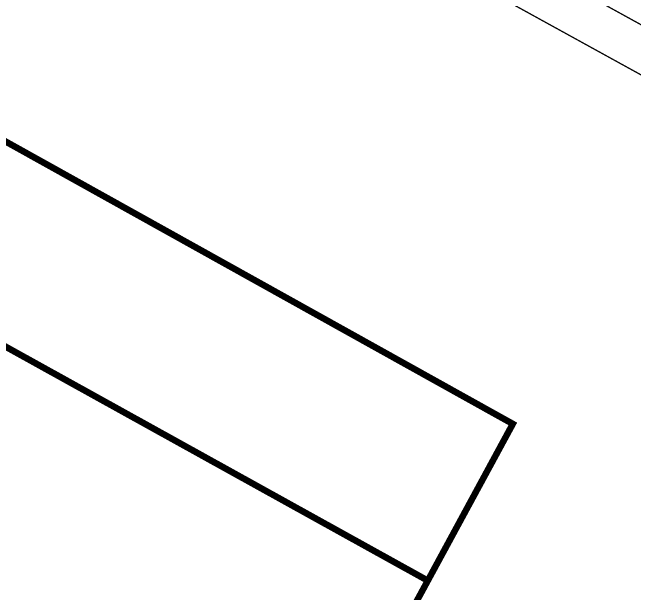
# Model space of a CAD drawing. Header units: inches. Extents: x 350994 to 353538, y 1581369 to 1583842.
# Drawn here: x 351564.5 to 351574.11, y 1583653.34 to 1583662.31 of the extents above; entities that cross this region are included whole.
import ezdxf

# ---------------------------------------------------------------- set-up
doc = ezdxf.new("R2010")
doc.units = ezdxf.units.IN
doc.header["$MEASUREMENT"] = 0
for name, pattern in [('1', [0]), ('ACAD_ISO03W100', [30, 12, -18]), ('DASHDOTX2', [2, 1, -0.5, 0, -0.5])]:
    doc.linetypes.add(name, pattern=pattern)
for name, color, linetype in [('BOUNDARY', 5, 'Continuous'), ('CULVERT', 255, '1'), ('CW', 94, '1')]:
    doc.layers.add(name, color=color, linetype=linetype)

msp = doc.modelspace()

# ---------------------------------------------------------------- linework, layer by layer
at = {"layer": 'BOUNDARY', "lineweight": 5, "const_width": 0.1, "elevation": 90.6599}
msp.add_lwpolyline([(351538.3806, 1583671.5713), (351570.9169, 1583653.5358), (351568.9534, 1583649.9143), (351536.4215, 1583668.0493), (351538.3754, 1583671.5742)], dxfattribs=at)
at = {"layer": 'CULVERT', "color": 250, "linetype": 'DASHDOTX2', "lineweight": 5, "ltscale": 2, "const_width": 0.02}
for points, elevation in [([(351539.1505, 1583681.4264), (351608.2398, 1583643.3883), (351645.6879, 1583622.2527), (351692.0774, 1583595.8945)], 90.5908), ([(351538.8637, 1583680.8095), (351607.9848, 1583642.7539), (351645.4329, 1583621.6184), (351689.8922, 1583596.3569)], 90.6599)]:
    msp.add_lwpolyline(points, dxfattribs=dict(at, elevation=elevation))
at = {"layer": 'CW', "linetype": 'ACAD_ISO03W100', "lineweight": 5, "ltscale": 0.1, "const_width": 0.1, "elevation": 90.6599}
msp.add_lwpolyline([(351538.3806, 1583671.5713), (351537.2466, 1583672.207), (351538.6277, 1583674.6705), (351572.2298, 1583655.9573), (351570.9169, 1583653.5358)], dxfattribs=at)

doc.saveas('drawing.dxf')
